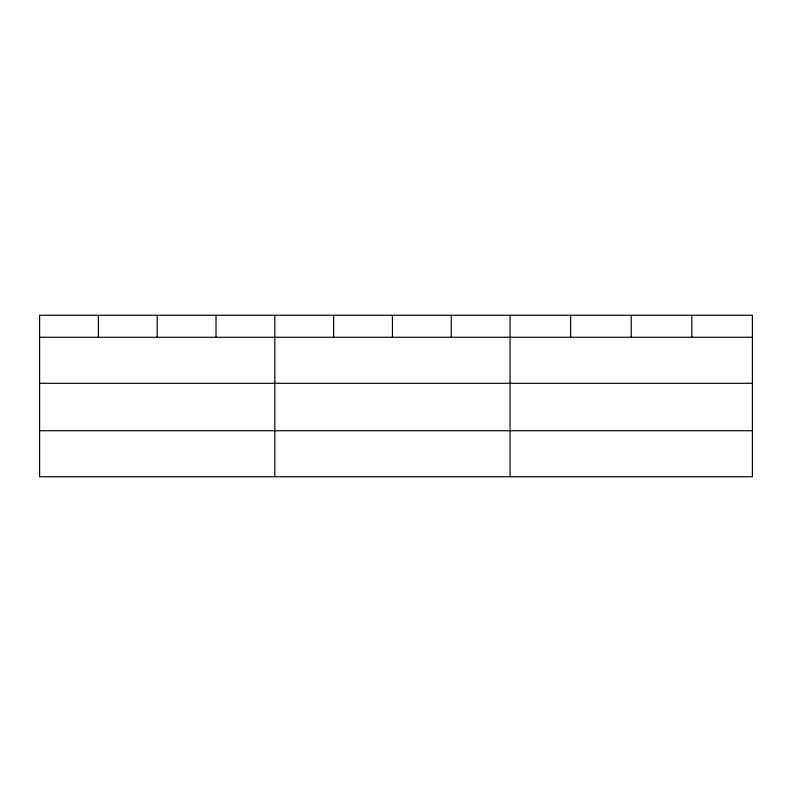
<?xml version="1.0" encoding="UTF-8"?>
<svg xmlns="http://www.w3.org/2000/svg" width="792" height="792" viewBox="0 0 792 792"><rect width="100%" height="100%" fill="white"/><g stroke="black" fill="none" stroke-linecap="round" stroke-linejoin="round"><path stroke-width="1.19" d="M39.6 337.273L752.4 337.273M39.6 383.298L752.4 383.298M39.6 430.709L752.4 430.709M691.812 315.275L691.812 337.273M631.224 315.275L631.224 337.273M570.636 315.275L570.636 337.273M510.048 315.275L510.048 476.725M451.242 315.275L451.242 337.273M392.436 315.275L392.436 337.273M333.63 315.275L333.63 337.273M274.824 315.275L274.824 476.725M216.018 315.275L216.018 337.273M157.212 315.275L157.212 337.273M98.406 315.275L98.406 337.273M752.4 315.275L39.6 315.275L39.6 476.725L752.4 476.725L752.4 315.275"/></g></svg>
